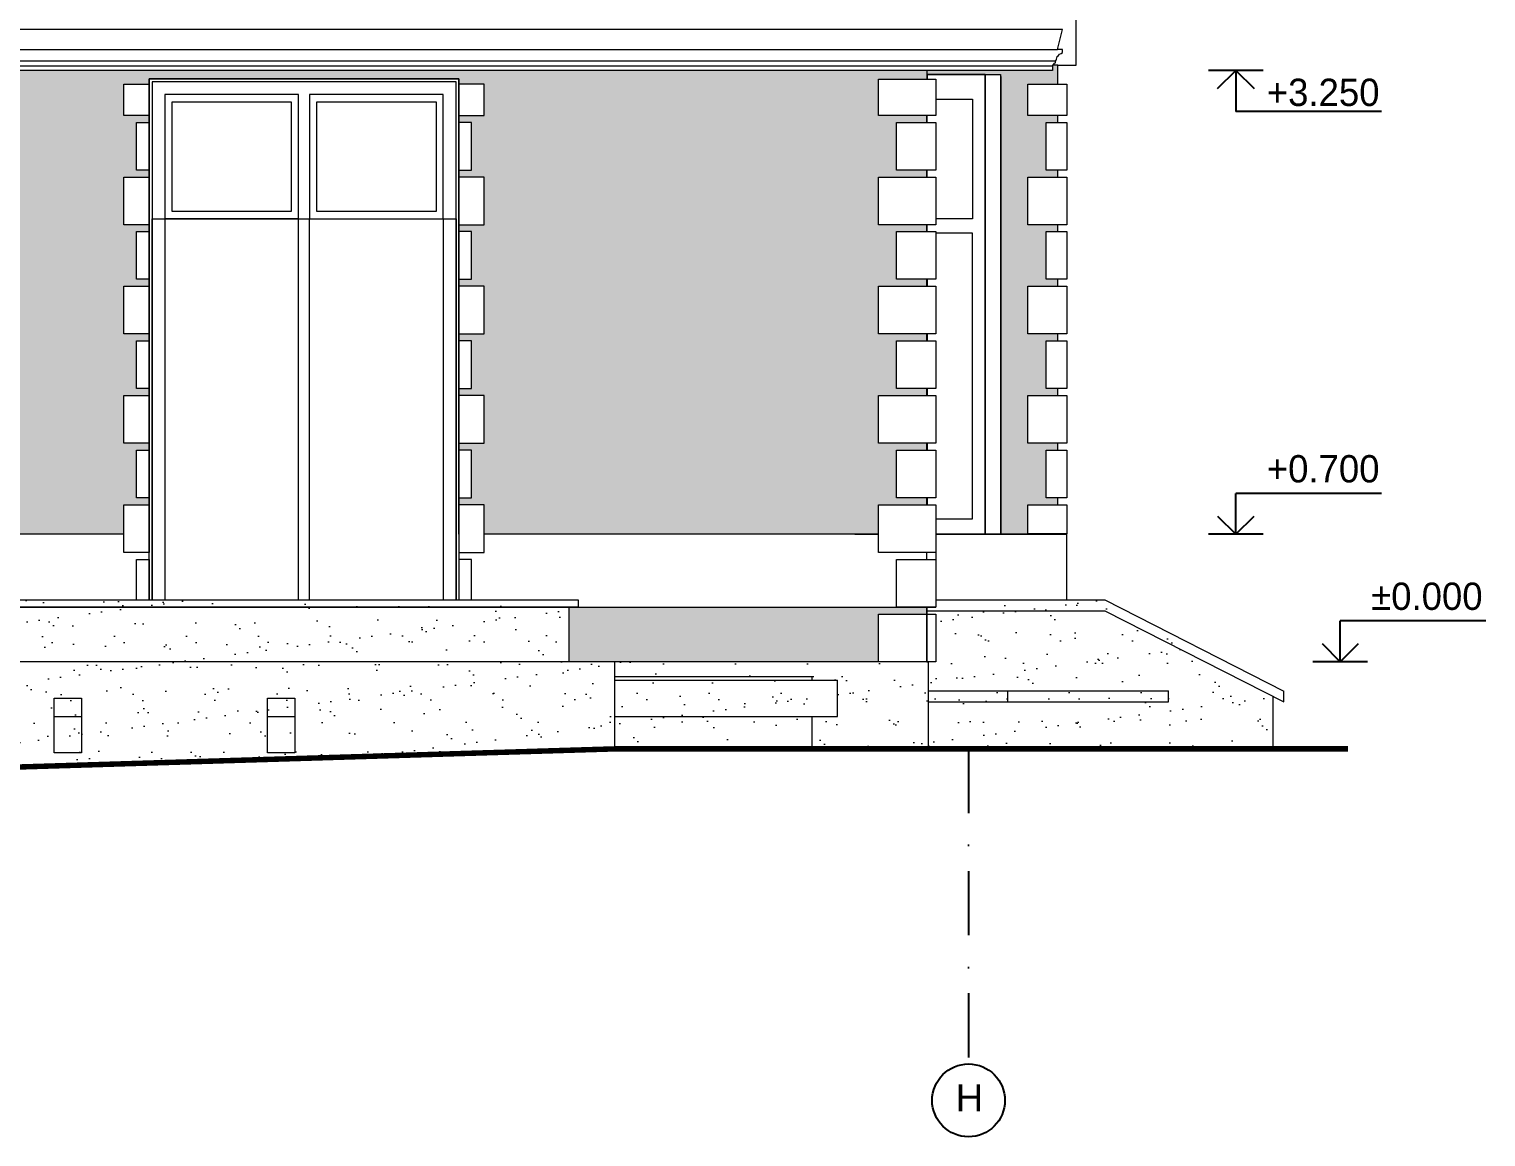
# Model space of a CAD drawing. Header units: millimetres. Extents: x 1177761 to 1329492, y 746793 to 827002.
# Drawn here: x 1291950 to 1299950, y 809120 to 815201 of the extents above; entities that cross this region are included whole.
import ezdxf

# ---------------------------------------------------------------- set-up
doc = ezdxf.new("R2010")
doc.units = ezdxf.units.MM
doc.linetypes.add('Tengelyvonal', pattern=[670.278, 352.778, -176.389, 0, -141.111])
for name, color, linetype in [('axis', 40, 'Continuous'), ('mark', 4, 'Continuous'), ('text', 7, 'Continuous')]:
    doc.layers.add(name, color=color, linetype=linetype)
doc.layers.add('wall', color=5, linetype='Continuous', lineweight=30)
doc.styles.add('GENERATED_STYLE_1', font='')
doc.styles.add('PStudio', font='pstudio.shx')
doc.styles.get('GENERATED_STYLE_1').set_extended_font_data('Arial Кириллический')
pattern_1 = [(0, (-298353.43, 1431884.34), (100, 64), [192.5, -7.5]), (0, (-298453.43, 1431891.84), (100, 64), [192.5, -7.5]), (90, (-298353.43, 1431884.34), (-100, 64), [-71.5, 56.5]), (90, (-298360.93, 1431884.34), (-100, 64), [-71.5, 56.5])]

# ---------------------------------------------------------------- blocks, each defined once
blk = doc.blocks.new('H LEVEL4')
at = {"color": 0, "linetype": 'ByBlock'}
for p, q in [((16, 4.5), (0, 4.5)), ((0, 0), (0, 4.5)), ((-2, 2), (0, 0)), ((0, 0), (2, 2)), ((3, 0), (-3, 0))]:
    blk.add_line(p, q, dxfattribs=at)
at = {"color": 0, "linetype": 'ByBlock', "style": 'PStudio'}
blk.add_attdef('OTM', (3.4, 5.7), '', height=2, dxfattribs=at)

msp = doc.modelspace()

# ---------------------------------------------------------------- hatches: boundary and pattern name
at = {"layer": 'wall', "lineweight": 20, "ltscale": 2}
h = msp.add_hatch(dxfattribs=at)
h.set_pattern_fill('AR18', color=251, scale=20, style=0)
h.set_pattern_definition(pattern_1)
h.paths.add_polyline_path([(1292469.6, 814898.8), (1292609.5, 814898.8), (1292609.5, 814927.8), (1294309.5, 814927.8), (1294309.5, 814898.8), (1294449.4, 814898.8), (1294449.4, 814727.8), (1294309.5, 814727.8), (1294309.5, 814689.5), (1294379, 814689.5), (1294379, 814427.8), (1294309.5, 814427.8), (1294309.5, 814389.5), (1294449.4, 814389.5), (1294449.4, 814127.8), (1294309.5, 814127.8), (1294309.5, 814089.5), (1294379, 814089.5), (1294379, 813827.8), (1294309.5, 813827.8), (1294309.5, 813789.5), (1294449.4, 813789.5), (1294449.4, 813527.8), (1294309.5, 813527.8), (1294309.5, 813489.5), (1294379, 813489.5), (1294379, 813227.8), (1294309.5, 813227.8), (1294309.5, 813189.5), (1294449.4, 813189.5), (1294449.4, 812927.8), (1294309.5, 812927.8), (1294309.5, 812889.5), (1294379, 812889.5), (1294379, 812627.8), (1294309.5, 812627.8), (1294309.5, 812589.5), (1294449.4, 812589.5), (1294449.4, 812427.8), (1296614.3, 812427.8), (1296614.3, 812589.5), (1296879.8, 812589.5), (1296879.8, 812627.8), (1296714.3, 812627.8), (1296714.3, 812889.5), (1296879.8, 812889.5), (1296879.8, 812927.8), (1296614.3, 812927.8), (1296614.3, 813189.5), (1296879.8, 813189.5), (1296879.8, 813227.8), (1296714.3, 813227.8), (1296714.3, 813489.5), (1296879.8, 813489.5), (1296879.8, 813527.8), (1296614.3, 813527.8), (1296614.3, 813789.5), (1296879.8, 813789.5), (1296879.8, 813827.8), (1296714.3, 813827.8), (1296714.3, 814089.5), (1296879.8, 814089.5), (1296879.8, 814127.8), (1296614.3, 814127.8), (1296614.3, 814389.5), (1296879.8, 814389.5), (1296879.8, 814427.8), (1296714.3, 814427.8), (1296714.3, 814689.5), (1296879.8, 814689.5), (1296879.8, 814727.8), (1296614.3, 814727.8), (1296614.3, 814927.5), (1296879.8, 814927.5), (1296879.8, 814974.9), (1280899.1, 814974.9), (1280899.1, 814927.5), (1281164.6, 814927.5), (1281164.6, 814727.8), (1280899.1, 814727.8), (1280899.1, 814689.5), (1281064.6, 814689.5), (1281064.6, 814427.8), (1280899.1, 814427.8), (1280899.1, 814389.5), (1281164.6, 814389.5), (1281164.6, 814127.8), (1280899.1, 814127.8), (1280899.1, 814089.5), (1281064.6, 814089.5), (1281064.6, 813827.8), (1280899.1, 813827.8), (1280899.1, 813789.5), (1281164.6, 813789.5), (1281164.6, 813527.8), (1280899.1, 813527.8), (1280899.1, 813489.5), (1281064.6, 813489.5), (1281064.6, 813227.8), (1280899.1, 813227.8), (1280899.1, 813189.5), (1281164.6, 813189.5), (1281164.6, 812927.8), (1280899.1, 812927.8), (1280899.1, 812889.5), (1281064.6, 812889.5), (1281064.6, 812627.8), (1280899.1, 812627.8), (1280899.1, 812589.5), (1281164.6, 812589.5), (1281164.6, 812427.8), (1283589.3, 812427.8), (1283589.3, 812589.5), (1283729.2, 812589.5), (1283729.2, 812627.8), (1283659.7, 812627.8), (1283659.7, 812889.5), (1283729.2, 812889.5), (1283729.2, 812927.8), (1283589.3, 812927.8), (1283589.3, 813189.5), (1283729.2, 813189.5), (1283729.2, 813227.8), (1283659.7, 813227.8), (1283659.7, 813489.5), (1283729.2, 813489.5), (1283729.2, 813527.8), (1283589.3, 813527.8), (1283589.3, 813789.5), (1283729.2, 813789.5), (1283729.2, 813827.8), (1283659.7, 813827.8), (1283659.7, 814089.5), (1283729.2, 814089.5), (1283729.2, 814127.8), (1283589.3, 814127.8), (1283589.3, 814389.5), (1283729.2, 814389.5), (1283729.2, 814427.8), (1283659.7, 814427.8), (1283659.7, 814689.5), (1283729.2, 814689.5), (1283729.2, 814727.8), (1283589.3, 814727.8), (1283589.3, 814898.8), (1283729.2, 814898.8), (1283729.2, 814943), (1285469.2, 814943), (1285469.2, 814898.8), (1285609.1, 814898.8), (1285609.1, 814727.8), (1285469.2, 814727.8), (1285469.2, 814689.5), (1285538.7, 814689.5), (1285538.7, 814427.8), (1285469.2, 814427.8), (1285469.2, 814389.5), (1285609.1, 814389.5), (1285609.1, 814127.8), (1285469.2, 814127.8), (1285469.2, 814089.5), (1285538.7, 814089.5), (1285538.7, 813827.8), (1285469.2, 813827.8), (1285469.2, 813789.5), (1285609.1, 813789.5), (1285609.1, 813527.8), (1285469.2, 813527.8), (1285469.2, 813489.5), (1285538.7, 813489.5), (1285538.7, 813227.8), (1285469.2, 813227.8), (1285469.2, 813189.5), (1285609.1, 813189.5), (1285609.1, 812927.8), (1285469.2, 812927.8), (1285469.2, 812889.5), (1285538.7, 812889.5), (1285538.7, 812627.8), (1285469.2, 812627.8), (1285469.2, 812589.5), (1285609.1, 812589.5), (1285609.1, 812427.8), (1285708.9, 812427.8), (1288444.5, 812427.8), (1288444.5, 812589.5), (1288584.4, 812589.5), (1288584.4, 812627.8), (1288514.9, 812627.8), (1288514.9, 812889.5), (1288584.4, 812889.5), (1288584.4, 812927.8), (1288444.5, 812927.8), (1288444.5, 813189.5), (1288584.4, 813189.5), (1288584.4, 813227.8), (1288514.9, 813227.8), (1288514.9, 813489.5), (1288584.4, 813489.5), (1288584.4, 813527.8), (1288444.5, 813527.8), (1288444.5, 813789.5), (1288584.4, 813789.5), (1288584.4, 813827.8), (1288514.9, 813827.8), (1288514.9, 814089.5), (1288584.4, 814089.5), (1288584.4, 814127.8), (1288444.5, 814127.8), (1288444.5, 814389.5), (1288584.4, 814389.5), (1288584.4, 814427.8), (1288514.9, 814427.8), (1288514.9, 814689.5), (1288584.4, 814689.5), (1288584.4, 814727.8), (1288444.5, 814727.8), (1288444.5, 814898.8), (1288584.4, 814898.8), (1288584.4, 814927.8), (1289481.7, 814927.8), (1289481.7, 814898.8), (1289621.6, 814898.8), (1289621.6, 814727.8), (1289481.7, 814727.8), (1289481.7, 814689.5), (1289551.2, 814689.5), (1289551.2, 814427.8), (1289481.7, 814427.8), (1289481.7, 814389.5), (1289621.6, 814389.5), (1289621.6, 814127.8), (1289481.7, 814127.8), (1289481.7, 814089.5), (1289551.2, 814089.5), (1289551.2, 813827.8), (1289481.7, 813827.8), (1289481.7, 813789.5), (1289621.6, 813789.5), (1289621.6, 813527.8), (1289481.7, 813527.8), (1289481.7, 813489.5), (1289551.2, 813489.5), (1289551.2, 813227.8), (1289481.7, 813227.8), (1289481.7, 813189.5), (1289621.6, 813189.5), (1289621.6, 812927.8), (1289481.7, 812927.8), (1289481.7, 812889.5), (1289551.2, 812889.5), (1289551.2, 812627.8), (1289481.7, 812627.8), (1289481.7, 812589.5), (1289621.6, 812589.5), (1289621.6, 812427.8), (1292469.6, 812427.8), (1292469.6, 812589.5), (1292609.5, 812589.5), (1292609.5, 812627.8), (1292540, 812627.8), (1292540, 812889.5), (1292609.5, 812889.5), (1292609.5, 812927.8), (1292469.6, 812927.8), (1292469.6, 813189.5), (1292609.5, 813189.5), (1292609.5, 813227.8), (1292540, 813227.8), (1292540, 813489.5), (1292609.5, 813489.5), (1292609.5, 813527.8), (1292469.6, 813527.8), (1292469.6, 813789.5), (1292609.5, 813789.5), (1292609.5, 813827.8), (1292540, 813827.8), (1292540, 814089.5), (1292609.5, 814089.5), (1292609.5, 814127.8), (1292469.6, 814127.8), (1292469.6, 814389.5), (1292609.5, 814389.5), (1292609.5, 814427.8), (1292540, 814427.8), (1292540, 814689.5), (1292609.5, 814689.5), (1292609.5, 814727.8), (1292469.6, 814727.8)])
h.paths.add_polyline_path([(1297535.7, 814689.5), (1297599.5, 814689.5), (1297599.5, 814727.8), (1297435.7, 814727.8), (1297435.7, 814898.8), (1297599.5, 814898.8), (1297599.5, 815002.8), (1297571.8, 815002.8, 0.02001), (1297570.1, 814999.8), (1297570.1, 814974.9), (1296879.8, 814974.9), (1296879.8, 814952.8), (1297200.6, 814952.8), (1297285.5, 814952.8), (1297285.5, 814940.8), (1297285.7, 814940.8), (1297285.7, 812427.8), (1297435.7, 812427.8), (1297435.7, 812589.5), (1297599.5, 812589.5), (1297599.5, 812627.8), (1297535.7, 812627.8), (1297535.7, 812889.5), (1297599.5, 812889.5), (1297599.5, 812927.8), (1297435.7, 812927.8), (1297435.7, 813189.5), (1297599.5, 813189.5), (1297599.5, 813227.8), (1297535.7, 813227.8), (1297535.7, 813489.5), (1297599.5, 813489.5), (1297599.5, 813527.8), (1297435.7, 813527.8), (1297435.7, 813789.5), (1297599.5, 813789.5), (1297599.5, 813827.8), (1297535.7, 813827.8), (1297535.7, 814089.5), (1297599.5, 814089.5), (1297599.5, 814127.8), (1297435.7, 814127.8), (1297435.7, 814389.5), (1297599.5, 814389.5), (1297599.5, 814427.8), (1297535.7, 814427.8)])
h = msp.add_hatch(dxfattribs=at)
h.set_pattern_fill('AR18', color=251, scale=20, style=0)
h.set_pattern_definition(pattern_1)
h.paths.add_polyline_path([(1296389.2, 812027.8), (1294914.2, 812027.8), (1294914.2, 811727.8), (1296389.2, 811727.8)])
h.paths.add_polyline_path([(1296614.3, 811989.5), (1296879.8, 811989.5), (1296879.8, 812027.8), (1296714.3, 812027.8), (1296389.2, 812027.8), (1296389.2, 811727.8), (1296614.3, 811727.8)])
h.paths.add_polyline_path([(1290254.6, 812027.8), (1289514.6, 812027.8), (1289494.4, 812027.8), (1289494.4, 811989.5), (1289621.6, 811989.5), (1289621.6, 811727.8), (1290254.6, 811727.8)])
at = {"layer": 'wall', "lineweight": 20, "ltscale": 50}
h = msp.add_hatch(dxfattribs=at)
h.set_pattern_fill('AR-SAND', color=250, scale=5, style=0)
h.paths.add_polyline_path([(1290624.6, 811273.3), (1290389.2, 811273.3), (1290389.2, 811213.3), (1290624.6, 811213.3)])
h.paths.add_polyline_path([(1290564.6, 811213.3), (1290389.2, 811213.3), (1290389.2, 811109.6), (1290549.1, 811109.6), (1290564.6, 811110.1)])
h.paths.add_polyline_path([(1290389.2, 811213.3), (1290314.6, 811213.3), (1290314.6, 811109.6), (1290389.2, 811109.6)])
h.paths.add_polyline_path([(1290389.2, 811273.3), (1290254.6, 811273.3), (1290254.6, 811213.3), (1290389.2, 811213.3)])
h.paths.add_polyline_path([(1290629.6, 811727.8), (1290624.6, 811727.8), (1290624.6, 811213.3), (1290564.6, 811213.3), (1290564.6, 811110.1), (1290629.6, 811112.1)])
h.paths.add_polyline_path([(1290624.6, 811727.8), (1290389.2, 811727.8), (1290389.2, 811273.3), (1290624.6, 811273.3)])
h.paths.add_polyline_path([(1290389.2, 811727.8), (1290254.6, 811727.8), (1290254.6, 811273.3), (1290389.2, 811273.3)])
h.paths.add_polyline_path([(1290624.6, 812008.2), (1290624.6, 812068.2), (1290389.2, 812068.2), (1290389.2, 811727.8), (1290624.6, 811727.8)])
h.paths.add_polyline_path([(1290389.2, 812068.2), (1290254.6, 812068.2), (1290254.6, 811727.8), (1290389.2, 811727.8)])
h.paths.add_polyline_path([(1294089.2, 812027.8), (1290624.6, 812027.8), (1290624.6, 812008.2), (1290624.6, 811727.8), (1294089.2, 811727.8)])
h.paths.add_polyline_path([(1294089.2, 812068.2), (1290624.6, 812068.2), (1290624.6, 812027.8), (1294089.2, 812027.8)])
h.paths.add_polyline_path([(1294089.2, 811727.8), (1290629.6, 811727.8), (1290629.6, 811112.1), (1294089.2, 811217.2)])
h.paths.add_polyline_path([(1292087, 811527.8), (1292237, 811527.8), (1292237, 811227.8), (1292087, 811227.8)], flags=16)
h.paths.add_polyline_path([(1293259.4, 811527.8), (1293409.4, 811527.8), (1293409.4, 811227.8), (1293259.4, 811227.8)], flags=16)
h.paths.add_polyline_path([(1292237, 811427.8), (1292087, 811427.8), (1292087, 811227.8), (1292237, 811227.8)], flags=0)
h.paths.add_polyline_path([(1292237, 811527.8), (1292087, 811527.8), (1292087, 811427.8), (1292237, 811427.8)], flags=0)
h.paths.add_polyline_path([(1293409.4, 811427.8), (1293259.4, 811427.8), (1293259.4, 811227.8), (1293409.4, 811227.8)], flags=0)
h.paths.add_polyline_path([(1293409.4, 811527.8), (1293259.4, 811527.8), (1293259.4, 811427.8), (1293409.4, 811427.8)], flags=0)
h.paths.add_polyline_path([(1294889.2, 811727.8), (1294089.2, 811727.8), (1294089.2, 811217.2), (1294889.2, 811241.5)])
h.paths.add_polyline_path([(1294889.2, 812027.8), (1294089.2, 812027.8), (1294089.2, 811727.8), (1294889.2, 811727.8)])
h.paths.add_polyline_path([(1294889.2, 812068.2), (1294089.2, 812068.2), (1294089.2, 812027.8), (1294889.2, 812027.8)])
h.paths.add_polyline_path([(1295164, 811727.8), (1294889.2, 811727.8), (1294889.2, 811241.5), (1295164, 811249.8)])
h = msp.add_hatch(dxfattribs=at)
h.set_pattern_fill('AR-SAND', color=250, scale=5, style=0)
h.paths.add_polyline_path([(1296249.8, 811427.8), (1295164, 811427.8), (1295164, 811249.8), (1296249.8, 811249.8)])
h.paths.add_polyline_path([(1296389.2, 811627.8), (1295164, 811627.8), (1295164, 811427.8), (1296389.2, 811427.8)])
h.paths.add_polyline_path([(1296389.2, 811727.8), (1295164, 811727.8), (1295164, 811647.8), (1296249.8, 811647.8), (1296249.8, 811627.8), (1296389.2, 811627.8)])
h.paths.add_polyline_path([(1296889.8, 811727.8), (1296389.2, 811727.8), (1296389.2, 811627.8), (1296389.8, 811627.8), (1296389.8, 811427.8), (1296389.2, 811427.8), (1296389.2, 811249.8), (1296889.8, 811249.8)])
h.paths.add_polyline_path([(1296389.2, 811427.8), (1296249.8, 811427.8), (1296249.8, 811249.8), (1296389.2, 811249.8)])
h.paths.add_polyline_path([(1297109.2, 811507.8), (1296889.8, 811507.8), (1296889.8, 811249.8), (1297109.2, 811249.8)])
h.paths.add_polyline_path([(1297109.2, 811567.8), (1296889.8, 811567.8), (1296889.8, 811507.8), (1297109.2, 811507.8)])
h.paths.add_polyline_path([(1297109.2, 811727.8), (1296889.8, 811727.8), (1296889.8, 811567.8), (1297109.2, 811567.8)])
h.paths.add_polyline_path([(1297109.2, 812007.8), (1296880.6, 812007.8), (1296880.6, 811989.5), (1296929.4, 811989.5), (1296929.4, 811727.8), (1297109.2, 811727.8)])
h.paths.add_polyline_path([(1297858, 812007.8), (1297857.3, 812007.8), (1297109.2, 812007.8), (1297109.2, 811727.8), (1298407.5, 811727.8)])
h.paths.add_polyline_path([(1298407.5, 811727.8), (1297109.2, 811727.8), (1297109.2, 811567.8), (1297325.6, 811567.8), (1298207.2, 811567.8), (1298207.2, 811507.8), (1297325.6, 811507.8), (1297109.2, 811507.8), (1297109.2, 811249.8), (1298780.3, 811249.8), (1298780.3, 811537.9)])
h.paths.add_polyline_path([(1298207.2, 811567.8), (1297325.6, 811567.8), (1297325.6, 811507.8), (1298207.2, 811507.8)], flags=17)
h.paths.add_polyline_path([(1297325.6, 811567.8), (1297109.2, 811567.8), (1297109.2, 811507.8), (1297325.6, 811507.8)], flags=17)
h.paths.add_polyline_path([(1298525.3, 811727.8), (1298407.5, 811727.8), (1298840.3, 811507.3), (1298840.3, 811567.3)])
h.paths.add_polyline_path([(1297858, 812067.8), (1297109.2, 812067.8), (1297109.2, 812007.8), (1297857.3, 812007.8), (1297858, 812007.8), (1298407.5, 811727.8), (1298525.3, 811727.8)])
h.paths.add_polyline_path([(1297109.2, 812067.8), (1296929.8, 812067.8), (1296929.8, 812027.8), (1296880.6, 812027.8), (1296880.6, 812007.8), (1297109.2, 812007.8)])

# ---------------------------------------------------------------- linework, layer by layer
at = {"layer": 'axis', "linetype": 'Tengelyvonal'}
msp.add_line((1297109.2, 811249.8), (1297109.2, 809519.9), dxfattribs=at)
at = {"layer": 'axis', "color": 3, "linetype": 'Continuous'}
msp.add_circle((1297109.2, 809319.9), 200, dxfattribs=at)
at = {"layer": 'wall', "color": 250, "lineweight": 20, "ltscale": 50}
for p, q in [((1278531, 815089.8), (1297597.6, 815090)), ((1280332.3, 815089.8), (1297597.6, 815090)), ((1297586.2, 815025.8), (1278530.8, 815025.8)), ((1297586.2, 815025.8), (1280332.2, 815025.8))]:
    msp.add_line(p, q, dxfattribs=at)
at = {"layer": 'wall', "color": 250, "lineweight": 20}
for p, q in [((1296879.8, 814974.9), (1296879.8, 814927.5)), ((1297599.5, 814898.8), (1297599.5, 815002.8)), ((1294309.5, 814927.8), (1292609.5, 814927.8)), ((1292609.5, 814927.8), (1292609.5, 812427.8)), ((1294309.5, 812427.8), (1294309.5, 814927.8)), ((1296882.4, 814952.8), (1297285.5, 814952.8)), ((1296882.4, 814927.5), (1296882.4, 814952.8)), ((1296882.7, 814927.5), (1296882.7, 814940.8)), ((1297200.6, 814952.8), (1297200.6, 812427.8)), ((1297200.9, 814940.8), (1297200.9, 812427.8)), ((1297285.5, 814952.8), (1297285.5, 812427.8)), ((1297285.7, 814940.8), (1297285.7, 812427.8)), ((1297599.5, 814898.8), (1297599.5, 814940.8)), ((1296879.8, 814689.5), (1296879.8, 814727.8)), ((1296879.8, 814689.5), (1296879.8, 814727.8)), ((1296879.8, 814727.8), (1296879.8, 814689.5)), ((1297599.5, 814689.5), (1297599.5, 814727.8)), ((1297599.5, 814689.5), (1297599.5, 814727.8)), ((1296879.8, 814389.5), (1296879.8, 814427.8)), ((1296879.8, 814389.5), (1296879.8, 814427.8)), ((1296879.8, 814427.8), (1296879.8, 814389.5)), ((1297599.5, 814389.5), (1297599.5, 814427.8)), ((1297599.5, 814389.5), (1297599.5, 814427.8)), ((1296879.8, 814089.5), (1296879.8, 814127.8)), ((1296879.8, 814089.5), (1296879.8, 814127.8)), ((1296879.8, 814127.8), (1296879.8, 814089.5)), ((1297599.5, 814089.5), (1297599.5, 814127.8)), ((1297599.5, 814089.5), (1297599.5, 814127.8)), ((1296879.8, 813789.5), (1296879.8, 813827.8)), ((1296879.8, 813789.5), (1296879.8, 813827.8)), ((1296879.8, 813827.8), (1296879.8, 813789.5)), ((1297599.5, 813789.5), (1297599.5, 813827.8)), ((1297599.5, 813789.5), (1297599.5, 813827.8)), ((1296879.8, 813489.5), (1296879.8, 813527.8)), ((1296879.8, 813489.5), (1296879.8, 813527.8)), ((1296879.8, 813527.8), (1296879.8, 813489.5)), ((1297599.5, 813489.5), (1297599.5, 813527.8)), ((1297599.5, 813489.5), (1297599.5, 813527.8)), ((1296879.8, 813189.5), (1296879.8, 813227.8)), ((1296879.8, 813189.5), (1296879.8, 813227.8)), ((1296879.8, 813227.8), (1296879.8, 813189.5)), ((1297599.5, 813189.5), (1297599.5, 813227.8)), ((1297599.5, 813189.5), (1297599.5, 813227.8)), ((1296879.8, 812889.5), (1296879.8, 812927.8)), ((1296879.8, 812889.5), (1296879.8, 812927.8)), ((1296879.8, 812927.8), (1296879.8, 812889.5)), ((1297599.5, 812889.5), (1297599.5, 812927.8)), ((1297599.5, 812889.5), (1297599.5, 812927.8)), ((1296879.8, 812589.5), (1296879.8, 812627.8)), ((1296879.8, 812589.5), (1296879.8, 812627.8)), ((1296879.8, 812627.8), (1296879.8, 812589.5)), ((1296879.8, 812627.8), (1296879.8, 812589.5)), ((1296882.4, 812589.5), (1296882.4, 812627.8)), ((1296882.7, 812589.5), (1296882.7, 812627.8)), ((1297599.5, 812589.5), (1297599.5, 812627.8)), ((1297599.5, 812589.5), (1297599.5, 812627.8)), ((1296929.8, 812527.8), (1296929.4, 812527.8)), ((1292469.6, 812427.8), (1289621.6, 812427.8)), ((1296614.3, 812427.8), (1294449.4, 812427.8)), ((1296485, 812427.8), (1296614.3, 812427.8)), ((1296929.8, 812427.8), (1296929.4, 812427.8)), ((1296929.8, 812427.8), (1296929.4, 812427.8)), ((1296929.4, 812427.8), (1297649.5, 812427.8)), ((1296929.8, 812427.8), (1296929.8, 812027.8)), ((1297649.5, 812427.8), (1296929.8, 812427.8)), ((1297599.5, 812427.8), (1297599.5, 812430.3)), ((1297599.5, 812428.1), (1297599.5, 812430.3)), ((1297649.5, 812428.1), (1297599.5, 812428.1)), ((1297599.5, 812427.8), (1297599.5, 812428.1)), ((1297649.5, 812428.1), (1297599.5, 812428.1)), ((1297649.5, 812428.1), (1297649.5, 812427.8)), ((1297649.5, 812427.8), (1297649.5, 812428.1)), ((1297649.5, 812067.8), (1297649.5, 812427.8)), ((1296879.8, 812289.5), (1296879.8, 812327.8)), ((1296879.8, 811989.5), (1296879.8, 812027.8)), ((1296879.8, 811989.5), (1296879.8, 812027.8)), ((1296879.8, 812027.8), (1296879.8, 811989.5)), ((1296929.8, 811927.8), (1296929.4, 811927.8)), ((1296929.8, 811827.8), (1296929.4, 811827.8))]:
    msp.add_line(p, q, dxfattribs=at)
at = {"layer": 'wall', "color": 250, "lineweight": 20, "ltscale": 20}
msp.add_line((1297599.5, 815002.8), (1297570.1, 815002.8), dxfattribs=at)
at = {"layer": 'wall', "color": 250, "linetype": 'Continuous', "lineweight": 20}
for p, q in [((1290624.6, 812027.8), (1296929.8, 812027.8)), ((1294964.2, 812027.8), (1294914.2, 812027.8)), ((1294914.2, 812027.8), (1294914.2, 811727.8)), ((1296879.8, 812027.8), (1296879.8, 811727.8)), ((1296879.8, 812027.8), (1296879.8, 811989.5)), ((1296880.1, 812007.8), (1296880.1, 812027.8)), ((1296880.6, 812007.8), (1296880.6, 812027.8)), ((1296929.8, 812067.8), (1297857.3, 812067.8)), ((1297857.3, 812068.2), (1298840.3, 811567.3)), ((1297857.3, 812067.8), (1297857.3, 812068.2)), ((1296879.8, 811727.8), (1296879.8, 812007.8)), ((1296879.8, 812007.8), (1296880.1, 812007.8)), ((1296880.6, 812007.8), (1296879.8, 812007.8)), ((1296880.1, 812007.8), (1297857.3, 812007.8)), ((1296880.6, 811989.5), (1296880.6, 812007.8)), ((1297857.3, 812008.2), (1298840.3, 811507.3)), ((1297857.3, 812007.8), (1297858, 812007.8)), ((1295164, 811727.8), (1290629.6, 811727.8)), ((1295164, 811727.8), (1295164, 811249.8)), ((1296879.8, 811727.8), (1295164, 811727.8)), ((1296879.8, 811727.8), (1296889.8, 811727.8)), ((1296889.8, 811249.8), (1296889.8, 811727.8)), ((1295164, 811647.8), (1296259.3, 811647.8)), ((1295164, 811627.8), (1296389.8, 811627.8)), ((1296249.8, 811627.8), (1296249.8, 811647.8)), ((1296389.8, 811427.8), (1296389.8, 811627.8)), ((1296889.8, 811567.8), (1297325.6, 811567.8)), ((1297325.6, 811507.8), (1297325.6, 811567.8)), ((1297325.6, 811567.8), (1298207.2, 811567.8)), ((1298207.2, 811507.8), (1298207.2, 811567.8)), ((1298780.3, 811537.9), (1298780.3, 811249.8)), ((1298840.3, 811507.3), (1298840.3, 811567.3)), ((1292087, 811527.8), (1292237, 811527.8)), ((1292087, 811227.8), (1292087, 811527.8)), ((1292237, 811527.8), (1292237, 811227.8)), ((1293259.4, 811527.8), (1293409.4, 811527.8)), ((1293259.4, 811227.8), (1293259.4, 811527.8)), ((1293409.4, 811527.8), (1293409.4, 811227.8)), ((1296889.8, 811507.8), (1297325.6, 811507.8)), ((1297325.6, 811507.8), (1298207.2, 811507.8)), ((1292087, 811427.8), (1292237, 811427.8)), ((1293259.4, 811427.8), (1293409.4, 811427.8)), ((1295164, 811427.8), (1296389.8, 811427.8)), ((1296249.8, 811249.8), (1296249.8, 811427.8)), ((1292237, 811227.8), (1292087, 811227.8)), ((1293409.4, 811227.8), (1293259.4, 811227.8))]:
    msp.add_line(p, q, dxfattribs=at)
at = {"layer": 'wall', "color": 250, "lineweight": 20, "ltscale": 50}
msp.add_lwpolyline([(1297599.5, 814927.8), (1297599.5, 815002.8), (1297699.5, 815002.8), (1297699.5, 815479.6), (1297711.3, 815479.6), (1297711.3, 815504.9, 0.271105), (1297736.1, 815518.5), (1297741.7, 815529.1, -0.249514), (1297768.8, 815550.5), (1297768.8, 815567.8), (1297599.5, 815567.8), (1297599.5, 815977.8), (1297699.5, 815977.8), (1297699.5, 816177.8), (1297742.1, 816177.8), (1297742.1, 816214.7, -0.414214), (1297852.6, 816325.2), (1297852.6, 816351.5), (1297884.2, 816351.5), (1297884.2, 816377.8), (1296582.6, 816377.8)], format="xyb", dxfattribs=at)
for points in [[(1278497.8, 815199.9), (1278531, 815089.8), (1278531, 815089.8), (1278486, 815089.8), (1278486, 815072.5, -0.252309), (1278513.5, 815050.2), (1278517.2, 815036.9, 0.253222), (1278531, 815025.8), (1278531, 815017.1, -0.414903), (1278548.3, 814999.8), (1279133.4, 814999.8), (1297570.1, 814999.8), (1297570.1, 814999.8), (1297570.1, 814999.8, -0.141417), (1297586.2, 815017.3), (1297586.2, 815026, 0.217886), (1297591.9, 815037.1), (1297596.6, 815050.4, -0.12635), (1297625.4, 815072.7), (1297625.4, 815090), (1297597.6, 815090), (1297597.6, 815090), (1297624.5, 815199.9)], [(1280299.1, 815199.9), (1280332.3, 815089.8), (1280332.3, 815089.8), (1280287.4, 815089.8), (1280287.4, 815072.5, -0.252309), (1280314.9, 815050.2), (1280318.6, 815036.9, 0.253222), (1280332.4, 815025.8), (1280332.4, 815017.1, -0.414903), (1280349.6, 814999.8), (1280934.8, 814999.8), (1297570.1, 814999.8), (1297570.1, 814999.8), (1297570.1, 814999.8, -0.141417), (1297586.2, 815017.3), (1297586.2, 815026, 0.217886), (1297591.9, 815037.1), (1297596.6, 815050.4, -0.12635), (1297625.4, 815072.7), (1297625.4, 815090), (1297597.6, 815090), (1297597.6, 815090), (1297624.5, 815199.9)]]:
    msp.add_lwpolyline(points, format="xyb", close=True, dxfattribs=at)
for points in [[(1297570.1, 814974.9), (1278548.3, 814974.9), (1278548.3, 814999.8), (1297570.1, 814999.8)], [(1297570.1, 814974.9), (1280349.6, 814974.9), (1280349.6, 814999.8), (1297570.1, 814999.8)]]:
    msp.add_lwpolyline(points, close=True, dxfattribs=at)
at = {"layer": 'wall', "color": 250, "lineweight": 20}
for points in [[(1292609.5, 814727.8), (1292469.6, 814727.8), (1292469.6, 814898.8), (1292609.5, 814898.8)], [(1294309.5, 814727.8), (1294449.4, 814727.8), (1294449.4, 814898.8), (1294309.5, 814898.8)], [(1297649.2, 814727.8), (1297435.7, 814727.8), (1297435.7, 814898.8), (1297649.2, 814898.8)], [(1292609.5, 814427.8), (1292540, 814427.8), (1292540, 814689.5), (1292609.5, 814689.5)], [(1294309.5, 814427.8), (1294379, 814427.8), (1294379, 814689.5), (1294309.5, 814689.5)], [(1296929.4, 814427.8), (1296714.3, 814427.8), (1296714.3, 814689.5), (1296929.4, 814689.5)], [(1297649.2, 814427.8), (1297535.7, 814427.8), (1297535.7, 814689.5), (1297649.2, 814689.5)], [(1292609.5, 814127.8), (1292469.6, 814127.8), (1292469.6, 814389.5), (1292609.5, 814389.5)], [(1294309.5, 814127.8), (1294449.4, 814127.8), (1294449.4, 814389.5), (1294309.5, 814389.5)], [(1296929.4, 814127.8), (1296614.3, 814127.8), (1296614.3, 814389.5), (1296929.4, 814389.5)], [(1297649.2, 814127.8), (1297435.7, 814127.8), (1297435.7, 814389.5), (1297649.2, 814389.5)], [(1292609.5, 813827.8), (1292540, 813827.8), (1292540, 814089.5), (1292609.5, 814089.5)], [(1294309.5, 813827.8), (1294379, 813827.8), (1294379, 814089.5), (1294309.5, 814089.5)], [(1296929.4, 813827.8), (1296714.3, 813827.8), (1296714.3, 814089.5), (1296929.4, 814089.5)], [(1297649.2, 813827.8), (1297535.7, 813827.8), (1297535.7, 814089.5), (1297649.2, 814089.5)], [(1292609.5, 813527.8), (1292469.6, 813527.8), (1292469.6, 813789.5), (1292609.5, 813789.5)], [(1294309.5, 813527.8), (1294449.4, 813527.8), (1294449.4, 813789.5), (1294309.5, 813789.5)], [(1296929.4, 813527.8), (1296614.3, 813527.8), (1296614.3, 813789.5), (1296929.4, 813789.5)], [(1297649.2, 813527.8), (1297435.7, 813527.8), (1297435.7, 813789.5), (1297649.2, 813789.5)], [(1292609.5, 813227.8), (1292540, 813227.8), (1292540, 813489.5), (1292609.5, 813489.5)], [(1294309.5, 813227.8), (1294379, 813227.8), (1294379, 813489.5), (1294309.5, 813489.5)], [(1296929.4, 813227.8), (1296714.3, 813227.8), (1296714.3, 813489.5), (1296929.4, 813489.5)], [(1297649.2, 813227.8), (1297535.7, 813227.8), (1297535.7, 813489.5), (1297649.2, 813489.5)], [(1292609.5, 812927.8), (1292469.6, 812927.8), (1292469.6, 813189.5), (1292609.5, 813189.5)], [(1294309.5, 812927.8), (1294449.4, 812927.8), (1294449.4, 813189.5), (1294309.5, 813189.5)], [(1296929.4, 812927.8), (1296614.3, 812927.8), (1296614.3, 813189.5), (1296929.4, 813189.5)], [(1297649.2, 812927.8), (1297435.7, 812927.8), (1297435.7, 813189.5), (1297649.2, 813189.5)], [(1292609.5, 812627.8), (1292540, 812627.8), (1292540, 812889.5), (1292609.5, 812889.5)], [(1294309.5, 812627.8), (1294379, 812627.8), (1294379, 812889.5), (1294309.5, 812889.5)], [(1296929.4, 812627.8), (1296714.3, 812627.8), (1296714.3, 812889.5), (1296929.4, 812889.5)], [(1297649.2, 812627.8), (1297535.7, 812627.8), (1297535.7, 812889.5), (1297649.2, 812889.5)], [(1292609.5, 812327.8), (1292469.6, 812327.8), (1292469.6, 812589.5), (1292609.5, 812589.5)], [(1294309.5, 812327.8), (1294449.4, 812327.8), (1294449.4, 812589.5), (1294309.5, 812589.5)], [(1296929.4, 812327.8), (1296614.3, 812327.8), (1296614.3, 812589.5), (1296929.4, 812589.5)], [(1296929.4, 812027.8), (1296714.3, 812027.8), (1296714.3, 812289.5), (1296929.4, 812289.5)], [(1296929.4, 811727.8), (1296614.3, 811727.8), (1296614.3, 811989.5), (1296929.4, 811989.5)]]:
    msp.add_lwpolyline(points, close=True, dxfattribs=at)
at = {"layer": 'wall', "color": 250, "lineweight": 20, "ltscale": 100}
for points in [[(1292609.5, 812068.2), (1292609.5, 814927.8), (1294309.5, 814927.8), (1294309.5, 812068.2)], [(1294294.5, 812068.2), (1294294.5, 814912.8), (1292624.5, 814912.8), (1292624.5, 812068.2)], [(1296929.4, 812427.8), (1297200.6, 812427.8), (1297200.6, 814952.8), (1296882.4, 814952.8), (1296882.4, 814927.5)], [(1296929.4, 814817.8), (1297130.6, 814817.8), (1297130.6, 814160.5), (1296929.4, 814160.5)], [(1292624.5, 812068.2), (1292624.5, 814160.5), (1294294.5, 814160.5), (1294294.5, 812068.2)], [(1293429.5, 812068.2), (1293429.5, 814160.5), (1292694.5, 814160.5), (1292694.5, 812068.2)], [(1293489.5, 812068.2), (1293489.5, 814160.5), (1294224.5, 814160.5), (1294224.5, 812068.2)], [(1296929.4, 812512.8), (1297130.6, 812512.8), (1297130.6, 814080.5), (1296929.4, 814080.5)], [(1296882.4, 813827.8), (1296882.4, 813789.5)], [(1296882.4, 813527.8), (1296882.4, 813489.5)], [(1296882.4, 813227.8), (1296882.4, 813189.5)], [(1296882.4, 812927.8), (1296882.4, 812889.5)], [(1296882.4, 812627.8), (1296882.4, 812589.5)], [(1296882.4, 812627.8), (1296882.4, 812589.5)]]:
    msp.add_lwpolyline(points, dxfattribs=at)
at = {"layer": 'wall', "color": 250, "lineweight": 20}
for points in [[(1296929.4, 814727.8), (1296614.3, 814727.8), (1296614.3, 814927.5), (1296929.4, 814927.5), (1296929.4, 814727.8)], [(1297649.2, 812589.5), (1297649.2, 812430.3), (1297435.7, 812430.3), (1297435.7, 812589.5), (1297649.2, 812589.5)], [(1292540, 812068.2), (1292540, 812289.5), (1292609.5, 812289.5), (1292609.5, 812068.2)], [(1294379, 812068.2), (1294379, 812289.5), (1294309.5, 812289.5), (1294309.5, 812068.2)]]:
    msp.add_lwpolyline(points, dxfattribs=at)
at = {"layer": 'wall', "color": 250, "lineweight": 20, "ltscale": 100}
for points in [[(1293429.5, 814842.8), (1292694.5, 814842.8), (1292694.5, 814160.5), (1293429.5, 814160.5)], [(1294224.5, 814842.8), (1293489.5, 814842.8), (1293489.5, 814160.5), (1294224.5, 814160.5)], [(1293389.5, 814802.8), (1293389.5, 814200.5), (1292734.5, 814200.5), (1292734.5, 814802.8)], [(1294184.5, 814802.8), (1294184.5, 814200.5), (1293529.5, 814200.5), (1293529.5, 814802.8)]]:
    msp.add_lwpolyline(points, close=True, dxfattribs=at)
at = {"layer": 'wall', "color": 250, "linetype": 'Continuous', "lineweight": 20}
msp.add_lwpolyline([(1290624.6, 812068.2), (1294964.2, 812068.2), (1294964.2, 812027.8), (1290624.6, 812027.8)], close=True, dxfattribs=at)
at = {"layer": 'wall', "ltscale": 50, "const_width": 30}
msp.add_lwpolyline([(1299192.5, 811249.8), (1295164, 811249.8), (1290549.1, 811109.6), (1286506.6, 811109.6), (1275040.5, 810476.2), (1274126.8, 810476.2)], dxfattribs=at)

# ---------------------------------------------------------------- block references
at = {"layer": 'mark', "lineweight": 15, "ltscale": 50}
ref = msp.add_blockref('H LEVEL4', (1298577.3, 814974.9), dxfattribs=dict(at, xscale=-50, yscale=50, zscale=50, rotation=180))
ref.add_attrib('OTM', '+3.250', (1298747.3, 814779.4), dxfattribs={"layer": '0', "color": 0, "linetype": 'ByBlock', "height": 150, "style": 'PStudio'})
ref = msp.add_blockref('H LEVEL4', (1298577.3, 812427.8), dxfattribs=dict(at, xscale=50, yscale=50, zscale=50))
ref.add_attrib('OTM', '+0.700', (1298747.3, 812712.8), dxfattribs={"layer": '0', "color": 0, "linetype": 'ByBlock', "height": 150, "style": 'PStudio'})
ref = msp.add_blockref('H LEVEL4', (1299150.5, 811727.8), dxfattribs=dict(at, xscale=50, yscale=50, zscale=50))
ref.add_attrib('OTM', '±0.000', (1299320.5, 812012.8), dxfattribs={"layer": '0', "color": 0, "linetype": 'ByBlock', "height": 150, "style": 'PStudio'})

# ---------------------------------------------------------------- texts
at = {"layer": 'text', "lineweight": 9, "insert": (1297038.2, 809334.1), "char_height": 150, "attachment_point": 4, "style": 'GENERATED_STYLE_1'}
msp.add_mtext('{\\fArial|b0|i0|c0|p32;H}', dxfattribs=at)

doc.saveas('drawing.dxf')
